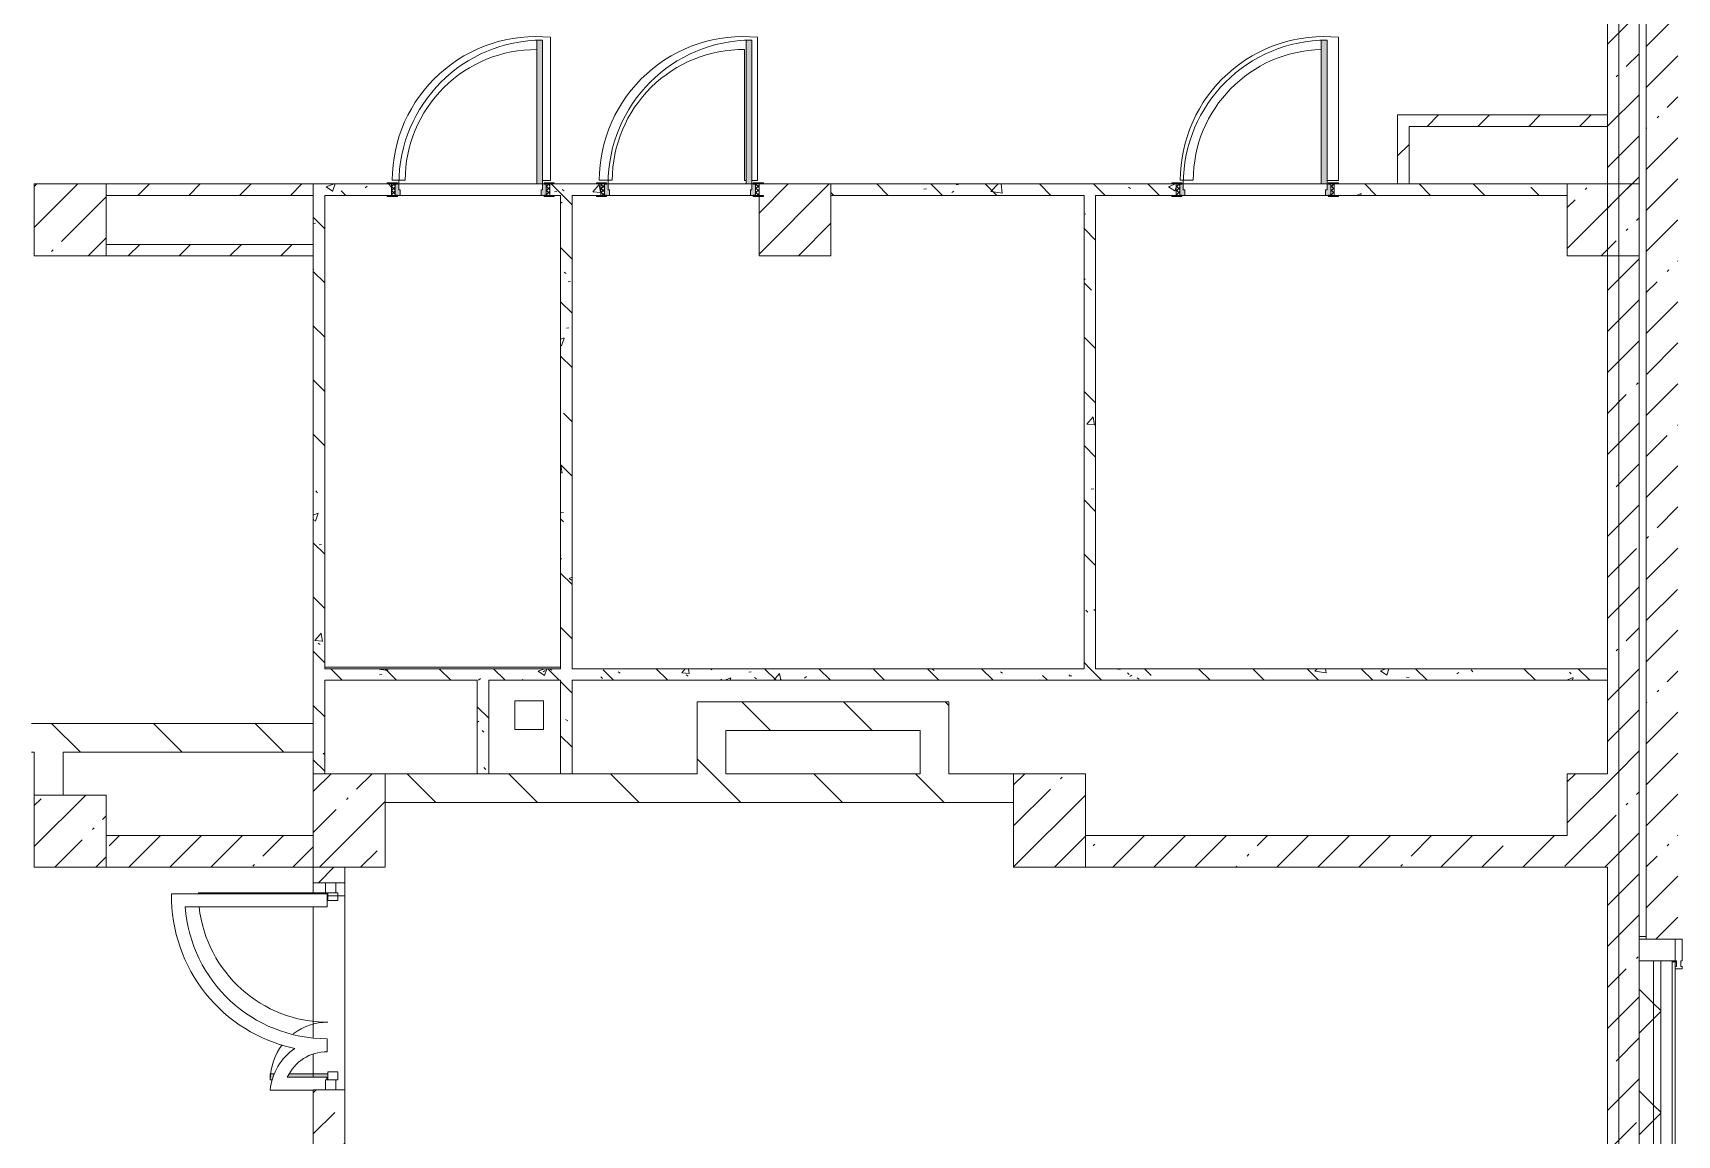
# Model space of a CAD drawing. Header units: millimetres. Extents: x -3245 to 186632, y -8553 to 29000.
# Drawn here: x 133152 to 144587, y 9037 to 16700 of the extents above; entities that cross this region are included whole.
import ezdxf

# ---------------------------------------------------------------- set-up
doc = ezdxf.new("R2010")
doc.units = ezdxf.units.MM
doc.linetypes.add('Осевая', pattern=[3175, 635, -476.25, 1587.5, -476.25])
for name, color, linetype, lineweight, true_color in [('A-DETL-GENF-5', 7, 'Continuous', 5, 0xaaaaaa), ('A-DOOR-2', 7, 'Continuous', 5, 0xaaaaaa), ('A-DOOR-3', 7, 'Continuous', 5, 0xe2e2e2), ('A-DOOR-FRAM-2', 7, 'Continuous', 5, 0xe2e2e2), ('A-DOOR-FRAM-3', 7, 'Continuous', 5, 0xaaaaaa), ('A-FLOR-2', 7, 'Continuous', 5, 0xaaaaaa), ('I-WALL-31', 7, 'Continuous', 5, 0x787878)]:
    doc.layers.add(name, color=color, linetype=linetype, lineweight=lineweight, true_color=true_color)
for name, color, linetype, lineweight in [('A-GLAZ-CWMG-4', 7, 'Continuous', 5), ('A-WALL', 7, 'Continuous', 9), ('A-WALL-7', 7, 'Continuous', 5), ('I-WALL-29', 7, 'Continuous', 5), ('S-COLS-2', 7, 'Continuous', 5), ('Оси', 7, 'Continuous', 9), ('Оси-2', 7, 'Осевая', 9)]:
    doc.layers.add(name, color=color, linetype=linetype, lineweight=lineweight)
pattern_1 = [(45, (59622.45, 0), (-285.1231, 285.1231), []), (45, (59907.57, 0), (-285.1231, 285.1231), [504.031, -100.806, 16.764, -84.042])]
pattern_2 = [(135, (59622.45, 0), (-353.5534, -353.5534), [])]
pattern_3 = [(45, (59622.45, 0), (-353.5534, 353.5534), []), (135, (59622.45, 0), (-353.5534, -353.5534), [])]
pattern_4 = [(135, (59622.45, 0), (-377.1708, -377.1708), [533.4, -88.9, 17.78, -88.9]), (135, (59622.45, 376.94), (-377.1708, -377.1708), []), (50, (59622.45, 0), (637.6445, -55.7866), [66.675, -733.425]), (355, (59622.45, 0), (-123.3494, 668.699), [53.34, -586.74]), (100.451, (59675.6, -4.65), (514.299, 612.908), [56.665, -623.315]), (46.184, (59622.45, 177.8), (948.7764, -147.15), [100.012, -1100.137]), (96.636, (59701.5, 165.5), (830.909, 865.997), [84.998, -934.973]), (351.184, (59622.45, 177.8), (830.918, 865.988), [80.01, -880.11]), (21, (59711.35, 133.35), (530.6506, -357.9283), [66.675, -733.425]), (326, (59711.35, 133.35), (216.308, 644.6585), [53.34, -586.74]), (71.451, (59755.6, 103.5), (746.9596, 286.7243), [56.665, -623.315]), (37.5, (59622.45, 0), (10.81053, 295.9426), [16.764, -562.864, 16.764, -578.866, -588.962]), (37.5, (59622.45, 0), (10.81053, 295.9426), [-1175.258, 16.764, -572.198]), (7.5, (59622.45, 0), (233.8692, 350.6318), [16.764, -322.834, 16.764, -549.529, -224.472]), (7.5, (59622.45, 0), (233.8692, 350.6318), [-905.891, 16.764, -207.708]), (327.5, (59424.2, 0), (474.5678, -20.0513), [16.764, -205.486, 16.764, -676.656, -920.115]), (327.5, (59424.2, 0), (474.5678, -20.0513), [-915.67, 16.764, -903.351]), (317.5, (59335.3, 0), (518.4522, 88.9934), [16.764, -272.161, 16.764, -443.738, -653.415]), (317.5, (59335.3, 0), (518.4522, 88.9934), [-749.427, 16.764, -636.651])]
pattern_5 = [(135, (1751.41, 104.685), (-14.14214, -14.14214), []), (225, (1751.41, 104.685), (14.14214, -14.14214), [])]
pattern_6 = [(45, (-371.384, 104.685), (-14.1421, 14.1421), []), (135, (-371.384, 104.685), (-14.1421, -14.1421), [])]
pattern_7 = [(45, (59622.45, 0), (-176.7767, 176.7767), [])]

# ---------------------------------------------------------------- blocks, each defined once
blk = doc.blocks.new('BSC_Колонна _Прямоугольная - 650х500-23287315-2_4_1_птичка')
at = {"layer": 'S-COLS-2'}
h = blk.add_hatch(dxfattribs=at)
h.set_pattern_fill('FP_163', color=256, style=0, pattern_type=2)
h.set_pattern_definition([(135, (11225, -75730), (-285.1231, -285.1231), []), (135, (11225, -75444.88), (-285.1231, -285.1231), [504.031, -100.806, 16.764, -84.042])])
h.paths.add_polyline_path([(325, 250), (-325, 250), (-325, -250), (325, -250), (325, 111)])
for p, q in [((325, 250), (-325, 250)), ((-325, 250), (-325, -250)), ((325, -250), (325, 250)), ((-325, -250), (325, -250))]:
    blk.add_line(p, q, dxfattribs=at)
blk = doc.blocks.new('BSC_Колонна _Прямоугольная - 500х500-V152-2_4_1_птичка')
at = {"layer": 'S-COLS-2'}
h = blk.add_hatch(dxfattribs=at)
h.set_pattern_fill('FP_164', color=256, style=0, pattern_type=2)
h.set_pattern_definition([(45, (-73790, -11150), (-285.1231, 285.1231), []), (45, (-73504.88, -11150), (-285.1231, 285.1231), [504.031, -100.806, 16.764, -84.042])])
h.paths.add_polyline_path([(-250, -250), (250, -250), (250, 250), (-250, 250), (-250, 71)])
for p, q in [((250, 250), (-250, 250)), ((-250, 250), (-250, -250)), ((250, -250), (250, 250)), ((-250, -250), (250, -250))]:
    blk.add_line(p, q, dxfattribs=at)
blk = doc.blocks.new('BSC_Колонна _Прямоугольная - 500х500-V171-2_4_1_птичка')
at = {"layer": 'S-COLS-2'}
h = blk.add_hatch(dxfattribs=at)
h.set_pattern_fill('FP_178', color=256, style=0, pattern_type=2)
h.set_pattern_definition([(45, (-73790, -15400), (-285.1231, 285.1231), []), (45, (-73504.88, -15400), (-285.1231, 285.1231), [504.031, -100.806, 16.764, -84.042])])
h.paths.add_polyline_path([(-250, -250), (250, -250), (250, 250), (-250, 250)])
for p, q in [((250, 250), (-250, 250)), ((-250, 250), (-250, -250)), ((250, -250), (250, 250)), ((-250, -250), (250, -250))]:
    blk.add_line(p, q, dxfattribs=at)
blk = doc.blocks.new('BSC_Колонна _Прямоугольная - 500х500-V172-2_4_1_птичка')
at = {"layer": 'S-COLS-2'}
h = blk.add_hatch(dxfattribs=at)
h.set_pattern_fill('FP_179', color=256, style=0, pattern_type=2)
h.set_pattern_definition([(45, (-78830, -15400), (-285.1231, 285.1231), []), (45, (-78544.88, -15400), (-285.1231, 285.1231), [504.031, -100.806, 16.764, -84.042])])
h.paths.add_polyline_path([(-250, -250), (250, -250), (250, 250), (-250, 250), (-250, 170), (-220, 170), (-220, 162), (-250, 162)])
for p, q in [((250, 250), (-220, 250)), ((250, -250), (250, 250)), ((-250, 162), (-250, -250)), ((-250, -250), (250, -250))]:
    blk.add_line(p, q, dxfattribs=at)
blk = doc.blocks.new('110_Дверь_СКБ_1Ст_Внутренняя1 - Д-4 _л_ 1100x2100h_су мгн-32399984-2_4_1_птичка')
at = {"layer": 'A-DOOR-2'}
h = blk.add_hatch(dxfattribs=at)
h.set_pattern_fill('FP_159', color=256, style=0, pattern_type=2)
h.set_pattern_definition(pattern_5)
h.paths.add_polyline_path([(562.5, -40), (562.5, 40), (537.5, 40), (537.5, -40)])
at = {"layer": 'A-DOOR-3'}
h = blk.add_hatch(color=256, dxfattribs=at)
h.paths.add_polyline_path([(502.5, -40), (537.5, -40), (537.5, 40), (512.5, 40), (512.5, 0), (502.5, 0)])
h.paths.add_polyline_path([(-477.5, -40), (-477.5, 0), (-487.5, 0), (-487.5, 40), (-512.5, 40), (-512.5, -40)])
at = {"layer": 'A-DOOR-FRAM-2'}
for points in [[(472.5, 40), (512.5, 40), (512.5, 1040), (472.5, 1040), (472.5, 238.6)], [(-497.5, 40), (-497.5, 48), (-567.5, 48), (-567.5, 40)], [(592.5, 40), (592.5, 48), (522.5, 48), (522.5, 40)], [(-497.5, -48), (-497.5, -40), (-567.5, -40), (-567.5, -48)], [(592.5, -48), (592.5, -40), (522.5, -40), (522.5, -48)]]:
    blk.add_hatch(color=256, dxfattribs=at).paths.add_polyline_path(points)
at = {"layer": 'A-DOOR-FRAM-3'}
h = blk.add_hatch(dxfattribs=at)
h.set_pattern_fill('FP_160', color=256, style=0, pattern_type=2)
h.set_pattern_definition(pattern_6)
h.paths.add_polyline_path([(-512.5, -40), (-512.5, 40), (-537.5, 40), (-537.5, -40)])
at = {"layer": 'A-DOOR-2'}
for p, q in [((512.5, 1040), (472.5, 1040)), ((472.5, 1040), (472.5, 40)), ((512.5, 40), (512.5, 1040)), ((472.5, 40), (512.5, 40))]:
    blk.add_line(p, q, dxfattribs=at)
blk.add_arc((512.5, 40), 1000, 90, 180, dxfattribs=at)
at = {"layer": 'A-DOOR-FRAM-3'}
for p, q in [((-497.5, 48), (-567.5, 48)), ((-567.5, 48), (-567.5, 40)), ((-567.5, 40), (-497.5, 40)), ((-512.5, 40), (-537.5, 40)), ((-537.5, 40), (-537.5, -40)), ((-487.5, 40), (-512.5, 40)), ((-512.5, 40), (-512.5, -40)), ((-512.5, -40), (-512.5, 40)), ((-497.5, 40), (-512.5, 40)), ((-512.5, 40), (-512.5, 39)), ((-512.5, 39), (-497.5, 39)), ((-497.5, 40), (-497.5, 48)), ((-497.5, 39), (-497.5, 40)), ((-487.5, 0), (-487.5, 40)), ((-477.5, 0), (-487.5, 0)), ((-477.5, -40), (-477.5, 0)), ((512.5, 0), (502.5, 0)), ((502.5, 0), (502.5, -40)), ((512.5, 40), (512.5, 0)), ((537.5, 40), (512.5, 40)), ((592.5, 48), (522.5, 48)), ((522.5, 48), (522.5, 40)), ((537.5, 40), (522.5, 40)), ((522.5, 40), (522.5, 39)), ((522.5, 40), (592.5, 40)), ((522.5, 39), (537.5, 39)), ((537.5, -40), (537.5, 40)), ((562.5, 40), (537.5, 40)), ((537.5, 40), (537.5, -40)), ((537.5, 39), (537.5, 40)), ((562.5, -40), (562.5, 40)), ((592.5, 40), (592.5, 48)), ((-497.5, -40), (-567.5, -40)), ((-567.5, -40), (-567.5, -48)), ((-567.5, -48), (-497.5, -48)), ((-537.5, -40), (-512.5, -40)), ((-497.5, -39), (-512.5, -39)), ((-512.5, -39), (-512.5, -40)), ((-512.5, -40), (-477.5, -40)), ((-512.5, -40), (-497.5, -40)), ((-497.5, -40), (-497.5, -39)), ((-497.5, -48), (-497.5, -40)), ((502.5, -40), (537.5, -40)), ((537.5, -39), (522.5, -39)), ((522.5, -39), (522.5, -40)), ((522.5, -40), (537.5, -40)), ((592.5, -40), (522.5, -40)), ((522.5, -40), (522.5, -48)), ((522.5, -48), (592.5, -48)), ((537.5, -40), (537.5, -39)), ((537.5, -40), (562.5, -40)), ((592.5, -48), (592.5, -40))]:
    blk.add_line(p, q, dxfattribs=at)
blk = doc.blocks.new('Прямоугольный импост - Импост структурный с накладкой - 190мм-23946641-2_4_1_птичка')
at = {"layer": 'A-GLAZ-CWMG-4'}
for p, q in [((0, 17), (-50, 17)), ((-50, 17), (-50, 0)), ((-50, 0), (-40, 0)), ((-40, 0), (-40, -40)), ((-10, -40), (-10, 0)), ((-10, 0), (0, 0)), ((0, 0), (0, 17)), ((-40, -40), (-50, -40)), ((-50, -40), (-50, -190)), ((0, -40), (-10, -40)), ((0, -190), (0, -40)), ((-50, -190), (0, -190))]:
    blk.add_line(p, q, dxfattribs=at)
blk = doc.blocks.new('110_Дверь_СКБ_1Ст_Внутренняя1 - Д-5 _л_ 1100x2100h_су мгн EIW30-32897889-2_4_1_птичка')
at = {"layer": 'A-DOOR-2'}
h = blk.add_hatch(dxfattribs=at)
h.set_pattern_fill('FP_159', color=256, style=0, pattern_type=2)
h.set_pattern_definition(pattern_5)
h.paths.add_polyline_path([(562.5, -40), (562.5, 40), (537.5, 40), (537.5, -40)])
at = {"layer": 'A-DOOR-3'}
h = blk.add_hatch(color=256, dxfattribs=at)
h.paths.add_polyline_path([(502.5, -40), (537.5, -40), (537.5, 40), (512.5, 40), (512.5, 0), (502.5, 0)])
h.paths.add_polyline_path([(-477.5, -40), (-477.5, 0), (-487.5, 0), (-487.5, 40), (-512.5, 40), (-512.5, -40)])
at = {"layer": 'A-DOOR-FRAM-2'}
for points in [[(472.5, 40), (512.5, 40), (512.5, 1040), (472.5, 1040), (472.5, 238.6)], [(-497.5, 40), (-497.5, 48), (-567.5, 48), (-567.5, 40)], [(592.5, 40), (592.5, 48), (522.5, 48), (522.5, 40)], [(-497.5, -48), (-497.5, -40), (-567.5, -40), (-567.5, -48)], [(592.5, -48), (592.5, -40), (522.5, -40), (522.5, -48)]]:
    blk.add_hatch(color=256, dxfattribs=at).paths.add_polyline_path(points)
at = {"layer": 'A-DOOR-FRAM-3'}
h = blk.add_hatch(dxfattribs=at)
h.set_pattern_fill('FP_160', color=256, style=0, pattern_type=2)
h.set_pattern_definition(pattern_6)
h.paths.add_polyline_path([(-512.5, -40), (-512.5, 40), (-537.5, 40), (-537.5, -40)])
at = {"layer": 'A-DOOR-2'}
for p, q in [((512.5, 1040), (472.5, 1040)), ((472.5, 1040), (472.5, 40)), ((512.5, 40), (512.5, 1040)), ((472.5, 40), (512.5, 40))]:
    blk.add_line(p, q, dxfattribs=at)
blk.add_arc((512.5, 40), 1000, 90, 180, dxfattribs=at)
at = {"layer": 'A-DOOR-FRAM-3'}
for p, q in [((-497.5, 48), (-567.5, 48)), ((-567.5, 48), (-567.5, 40)), ((-567.5, 40), (-497.5, 40)), ((-512.5, 40), (-537.5, 40)), ((-537.5, 40), (-537.5, -40)), ((-487.5, 40), (-512.5, 40)), ((-512.5, 40), (-512.5, -40)), ((-512.5, -40), (-512.5, 40)), ((-497.5, 40), (-512.5, 40)), ((-512.5, 40), (-512.5, 39)), ((-512.5, 39), (-497.5, 39)), ((-497.5, 40), (-497.5, 48)), ((-497.5, 39), (-497.5, 40)), ((-487.5, 0), (-487.5, 40)), ((-477.5, 0), (-487.5, 0)), ((-477.5, -40), (-477.5, 0)), ((512.5, 0), (502.5, 0)), ((502.5, 0), (502.5, -40)), ((512.5, 40), (512.5, 0)), ((537.5, 40), (512.5, 40)), ((592.5, 48), (522.5, 48)), ((522.5, 48), (522.5, 40)), ((537.5, 40), (522.5, 40)), ((522.5, 40), (522.5, 39)), ((522.5, 40), (592.5, 40)), ((522.5, 39), (537.5, 39)), ((537.5, -40), (537.5, 40)), ((562.5, 40), (537.5, 40)), ((537.5, 40), (537.5, -40)), ((537.5, 39), (537.5, 40)), ((562.5, -40), (562.5, 40)), ((592.5, 40), (592.5, 48)), ((-497.5, -40), (-567.5, -40)), ((-567.5, -40), (-567.5, -48)), ((-567.5, -48), (-497.5, -48)), ((-537.5, -40), (-512.5, -40)), ((-497.5, -39), (-512.5, -39)), ((-512.5, -39), (-512.5, -40)), ((-512.5, -40), (-477.5, -40)), ((-512.5, -40), (-497.5, -40)), ((-497.5, -40), (-497.5, -39)), ((-497.5, -48), (-497.5, -40)), ((502.5, -40), (537.5, -40)), ((537.5, -39), (522.5, -39)), ((522.5, -39), (522.5, -40)), ((522.5, -40), (537.5, -40)), ((592.5, -40), (522.5, -40)), ((522.5, -40), (522.5, -48)), ((522.5, -48), (592.5, -48)), ((537.5, -40), (537.5, -39)), ((537.5, -40), (562.5, -40)), ((592.5, -48), (592.5, -40))]:
    blk.add_line(p, q, dxfattribs=at)
blk = doc.blocks.new('BSC_Колонна _Прямоугольная - 650х500-V217-2_4_1_птичка')
at = {"layer": 'S-COLS-2'}
h = blk.add_hatch(dxfattribs=at)
h.set_pattern_fill('FP_215', color=256, style=0, pattern_type=2)
h.set_pattern_definition([(135, (11225, -80600), (-285.1231, -285.1231), []), (135, (11225, -80314.88), (-285.1231, -285.1231), [504.031, -100.806, 16.764, -84.042])])
h.paths.add_polyline_path([(325, 250), (-325, 250), (-325, -250), (325, -250), (325, -121)])
for p, q in [((325, 250), (-325, 250)), ((-325, 250), (-325, -250)), ((325, -250), (325, 250)), ((-325, -250), (325, -250))]:
    blk.add_line(p, q, dxfattribs=at)
blk = doc.blocks.new('Прямоугольный импост - 50 x 70 мм-V260-2_4_1_птичка')
at = {"layer": 'A-GLAZ-CWMG-4'}
for p, q in [((-70, 35), (0, 35)), ((-70, -35), (-70, 35)), ((0, 35), (0, -35)), ((0, -35), (-70, -35))]:
    blk.add_line(p, q, dxfattribs=at)
blk = doc.blocks.new('Дверь_Витражная_остекление_ - ДВН_ДАО_Главный вход_1200 в свету Д-22 _п_-32403398-2_4_1_птичка')
at = {"layer": 'A-DOOR-3'}
blk.add_hatch(color=256, dxfattribs=at).paths.add_polyline_path([(610, 24), (610, 20), (650, 24), (650, 920), (642, 920), (642, 24)])
h = blk.add_hatch(color=256, dxfattribs=at)
h.paths.add_polyline_path([(-650, 408), (-650, 407), (-610, 392), (-610, 420), (-650, 420)])
h.paths.add_polyline_path([(-650, 27), (-650, 20), (-610, 20), (-610, 289), (-633, 302), (-633, 27)])
at = {"layer": 'A-DETL-GENF-5'}
for p, q in [((650, 920), (642, 920)), ((650, 35), (650, 920)), ((-610, 420), (-650, 420)), ((-650, 420), (-650, 407)), ((-610, 392), (-610, 420)), ((-610, 20), (-610, 289)), ((-650, 20), (-610, 20)), ((-595, 20), (-650, 20)), ((-595, -50), (-595, 20)), ((595, -50), (595, 20)), ((595, 20), (650, 20)), ((610, 20), (650, 20)), ((-650, -35), (-650, -50)), ((-650, -50), (-595, -50)), ((650, -50), (595, -50)), ((650, -35), (650, -50))]:
    blk.add_line(p, q, dxfattribs=at)
at = {"layer": 'A-DOOR-2'}
for p, q in [((650, 920), (650, 35)), ((-650, 420), (-650, 407))]:
    blk.add_line(p, q, dxfattribs=at)
for centre, radius, start, end in [((650, 20), 900, 90, 90.5109), ((650, 20), 900, 96.319, 180), ((-650, 20), 400, 52.4742, 90), ((-650, 20), 400, 360, 37.0443)]:
    blk.add_arc(centre, radius, start, end, dxfattribs=at)
blk = doc.blocks.new('Прямоугольный импост - 50 x 70 мм-V252-2_4_1_птичка')
at = {"layer": 'A-GLAZ-CWMG-4'}
for p, q in [((0, 35), (-70, 35)), ((-70, 35), (-70, -35)), ((0, -35), (0, 35)), ((-70, -35), (0, -35))]:
    blk.add_line(p, q, dxfattribs=at)

msp = doc.modelspace()

# ---------------------------------------------------------------- hatches: boundary and pattern name
at = {"layer": 'A-WALL-7'}
h = msp.add_hatch(dxfattribs=at)
h.set_pattern_fill('FP_123', color=256, style=0, pattern_type=2)
h.set_pattern_definition(pattern_3)
h.paths.add_polyline_path([(144322.4, 3450), (144422.4, 3450), (144422.4, 10250), (144322.4, 10250), (144322.4, 3550)])
h = msp.add_hatch(dxfattribs=at)
h.set_pattern_fill('FP_123', color=256, style=0, pattern_type=2)
h.set_pattern_definition(pattern_3)
h.paths.add_polyline_path([(144472.4, 3400), (144472.4, 10250), (144422.4, 10250), (144422.4, 3400)])
at = {"layer": 'I-WALL-29'}
h = msp.add_hatch(dxfattribs=at)
h.set_pattern_fill('FP_131', color=256, style=0, pattern_type=2)
h.set_pattern_definition(pattern_1)
h.paths.add_polyline_path([(144322.4, 15150), (144322.4, 15530), (144102.4, 15530), (144102.4, 15150)])
h.paths.add_polyline_path([(144102.4, 18570), (144322.4, 18570), (144322.4, 18600), (144102.4, 18600)])
h.paths.add_polyline_path([(144102.4, 19100), (144322.4, 19100), (144322.4, 22700), (144102.4, 22700), (144102.4, 19319.3)])
h.paths.add_polyline_path([(144226.6, 23200), (144322.4, 23200), (144322.4, 26600), (144102.4, 26600), (144102.4, 23200)])
h = msp.add_hatch(dxfattribs=at)
h.set_pattern_fill('FP_131', color=256, style=0, pattern_type=2)
h.set_pattern_definition(pattern_1)
h.paths.add_polyline_path([(144102.4, 15530), (144322.4, 15530), (144322.4, 17270), (144102.4, 17270), (144102.4, 15848.6)])
h.paths.add_polyline_path([(144322.4, 18370), (144322.4, 18570), (144102.4, 18570), (144102.4, 18370)])
h = msp.add_hatch(dxfattribs=at)
h.set_pattern_fill('FP_131', color=256, style=0, pattern_type=2)
h.set_pattern_definition(pattern_1)
h.paths.add_polyline_path([(144372.4, 16300), (144592.4, 16300), (144592.4, 17270), (144372.4, 17270), (144372.4, 17005.5)])
h = msp.add_hatch(dxfattribs=at)
h.set_pattern_fill('FP_131', color=256, style=0, pattern_type=2)
h.set_pattern_definition(pattern_1)
h.paths.add_polyline_path([(144592.4, 10400), (144592.4, 16300), (144372.4, 16300), (144372.4, 10400)])
h = msp.add_hatch(dxfattribs=at)
h.set_pattern_fill('FP_135', color=256, style=0, pattern_type=2)
h.set_pattern_definition(pattern_7)
h.paths.add_polyline_path([(142642.4, 15650), (142722.4, 15650), (142722.4, 16130), (142642.4, 16130), (142642.4, 15848.6)])
h = msp.add_hatch(dxfattribs=at)
h.set_pattern_fill('FP_135', color=256, style=0, pattern_type=2)
h.set_pattern_definition(pattern_7)
h.paths.add_polyline_path([(144102.4, 16050), (144102.4, 16130), (142722.4, 16130), (142722.4, 16050), (143811.1, 16050)])
h = msp.add_hatch(dxfattribs=at)
h.set_pattern_fill('FP_135', color=256, style=0, pattern_type=2)
h.set_pattern_definition(pattern_7)
h.paths.add_polyline_path([(135102.4, 15570), (135102.4, 15650), (133662.4, 15650), (133662.4, 15570), (134535.9, 15570)])
h = msp.add_hatch(dxfattribs=at)
h.set_pattern_fill('FP_135', color=256, style=0, pattern_type=2)
h.set_pattern_definition(pattern_7)
h.paths.add_polyline_path([(135102.4, 15150), (135102.4, 15230), (133662.4, 15230), (133662.4, 15150), (134535.9, 15150)])
h = msp.add_hatch(dxfattribs=at)
h.set_pattern_fill('FP_131', color=256, style=0, pattern_type=2)
h.set_pattern_definition(pattern_1)
h.paths.add_polyline_path([(144322.4, 4050), (144322.4, 10900), (144102.4, 10900), (144102.4, 4050)])
h.paths.add_polyline_path([(144102.4, 11550), (144322.4, 11550), (144322.4, 15150), (144102.4, 15150), (144102.4, 12200)])
h = msp.add_hatch(dxfattribs=at)
h.set_pattern_fill('FP_134', color=256, style=0, pattern_type=2)
h.set_pattern_definition(pattern_2)
h.paths.add_polyline_path([(137972.4, 11550), (137972.4, 12050), (137772.4, 12050), (137772.4, 11550)])
h = msp.add_hatch(dxfattribs=at)
h.set_pattern_fill('FP_134', color=256, style=0, pattern_type=2)
h.set_pattern_definition(pattern_2)
h.paths.add_polyline_path([(139322.4, 11850), (139322.4, 12050), (137972.4, 12050), (137972.4, 11850), (138246, 11850)])
h = msp.add_hatch(dxfattribs=at)
h.set_pattern_fill('FP_134', color=256, style=0, pattern_type=2)
h.set_pattern_definition(pattern_2)
h.paths.add_polyline_path([(139522.4, 11550), (139522.4, 12050), (139322.4, 12050), (139322.4, 11550)])
h = msp.add_hatch(dxfattribs=at)
h.set_pattern_fill('FP_134', color=256, style=0, pattern_type=2)
h.set_pattern_definition(pattern_2)
h.paths.add_polyline_path([(128267.4, 11700), (128376.4, 11700), (128376.4, 11900), (128267.4, 11900), (128267.4, 11799.5)])
h.paths.add_polyline_path([(135102.4, 11700), (135102.4, 11900), (133142.4, 11900), (133142.4, 11700), (134535.9, 11700)])
h.paths.add_polyline_path([(129932.4, 11700), (129932.4, 11900), (129856.4, 11900), (129856.4, 11700), (129898.3, 11700)])
h.paths.add_polyline_path([(130452.4, 11700), (130452.4, 11900), (130432.4, 11900), (130432.4, 11700)])
h = msp.add_hatch(dxfattribs=at)
h.set_pattern_fill('FP_134', color=256, style=0, pattern_type=2)
h.set_pattern_definition(pattern_2)
h.paths.add_polyline_path([(137318.4, 11350), (139972.4, 11350), (139972.4, 11550), (135602.4, 11550), (135602.4, 11350), (136390.9, 11350)])
h = msp.add_hatch(dxfattribs=at)
h.set_pattern_fill('FP_131', color=256, style=0, pattern_type=2)
h.set_pattern_definition(pattern_1)
h.paths.add_polyline_path([(134535.9, 10900), (135102.4, 10900), (135102.4, 11120), (133662.4, 11120), (133662.4, 10900)])
h = msp.add_hatch(dxfattribs=at)
h.set_pattern_fill('FP_131', color=256, style=0, pattern_type=2)
h.set_pattern_definition(pattern_1)
h.paths.add_polyline_path([(143822.4, 10900), (143822.4, 11120), (140472.4, 11120), (140472.4, 10900), (143811.1, 10900)])
h = msp.add_hatch(dxfattribs=at)
h.set_pattern_fill('FP_131', color=256, style=0, pattern_type=2)
h.set_pattern_definition(pattern_1)
h.paths.add_polyline_path([(135102.4, 7900), (135322.4, 7900), (135322.4, 9352.3), (135102.4, 9352.3), (135102.4, 8200)])
h.paths.add_polyline_path([(135102.4, 10792.3), (135322.4, 10792.3), (135322.4, 10900), (135102.4, 10900)])
at = {"layer": 'I-WALL-31'}
h = msp.add_hatch(dxfattribs=at)
h.set_pattern_fill('FP_142', color=256, style=0, pattern_type=2)
h.set_pattern_definition(pattern_4)
h.paths.add_polyline_path([(135182.4, 11550), (135182.4, 15650), (135102.4, 15650), (135102.4, 11550)])
h = msp.add_hatch(dxfattribs=at)
h.set_pattern_fill('FP_142', color=256, style=0, pattern_type=2)
h.set_pattern_definition(pattern_4)
h.paths.add_polyline_path([(140542.3, 15570), (141102.4, 15570), (141102.4, 15650), (138702.4, 15650), (138702.4, 15570), (140462.3, 15570)])
h.paths.add_polyline_path([(143822.4, 15570), (143822.4, 15650), (142202.4, 15650), (142202.4, 15570), (143811.1, 15570)])
h.paths.add_polyline_path([(136902.3, 15570), (137102.4, 15570), (137102.4, 15650), (136747.3, 15650), (136747.3, 15570), (136822.3, 15570)])
h.paths.add_polyline_path([(135647.3, 15570), (135647.3, 15650), (135182.4, 15650), (135182.4, 15570), (135617.3, 15570)])
h = msp.add_hatch(dxfattribs=at)
h.set_pattern_fill('FP_142', color=256, style=0, pattern_type=2)
h.set_pattern_definition(pattern_4)
h.paths.add_polyline_path([(136902.3, 11550), (136902.3, 15570), (136822.3, 15570), (136822.3, 11550)])
h = msp.add_hatch(dxfattribs=at)
h.set_pattern_fill('FP_142', color=256, style=0, pattern_type=2)
h.set_pattern_definition(pattern_4)
h.paths.add_polyline_path([(140542.3, 12280), (140542.3, 15570), (140462.3, 15570), (140462.3, 12280)])
h = msp.add_hatch(dxfattribs=at)
h.set_pattern_fill('FP_142', color=256, style=0, pattern_type=2)
h.set_pattern_definition(pattern_4)
h.paths.add_polyline_path([(136822.3, 12200), (136822.3, 12280), (135182.4, 12280), (135182.4, 12200), (136390.9, 12200)])
h = msp.add_hatch(dxfattribs=at)
h.set_pattern_fill('FP_142', color=256, style=0, pattern_type=2)
h.set_pattern_definition(pattern_4)
h.paths.add_polyline_path([(144102.4, 12200), (144102.4, 12280), (136902.3, 12280), (136902.3, 12200), (143811.1, 12200)])
h = msp.add_hatch(dxfattribs=at)
h.set_pattern_fill('FP_142', color=256, style=0, pattern_type=2)
h.set_pattern_definition(pattern_4)
h.paths.add_polyline_path([(136322.3, 11550), (136322.3, 12200), (136242.3, 12200), (136242.3, 11550)])
at = {"layer": 'S-COLS-2'}
h = msp.add_hatch(dxfattribs=at)
h.set_pattern_fill('FP_131', color=256, style=0, pattern_type=2)
h.set_pattern_definition(pattern_1)
h.paths.add_polyline_path([(144322.4, 15150), (144322.4, 15650), (143822.4, 15650), (143822.4, 15150)])
h = msp.add_hatch(dxfattribs=at)
h.set_pattern_fill('FP_131', color=256, style=0, pattern_type=2)
h.set_pattern_definition(pattern_1)
h.paths.add_polyline_path([(144102.4, 10900), (144322.4, 10900), (144322.4, 11550), (143822.4, 11550), (143822.4, 10900)])

# ---------------------------------------------------------------- linework, layer by layer
at = {"layer": 'A-FLOR-2'}
for p, q in [((136751.5, 15674.2), (136751.5, 16669.2)), ((138101.5, 16584.1), (138101.5, 15674.2)), ((138191.5, 15674.2), (138191.5, 16669.2)), ((142231.5, 15674.2), (142231.5, 16669.2)), ((135651.5, 15675.2), (135741.5, 15675.2)), ((136697.3, 15674.2), (136751.5, 15674.2)), ((137091.5, 15675.2), (137181.5, 15675.2)), ((138101.5, 15674.2), (138112.4, 15674.2)), ((138152.4, 15674.2), (138191.5, 15674.2)), ((141131.5, 15675.2), (141221.5, 15675.2)), ((142152.4, 15674.2), (142231.5, 15674.2)), ((136657.3, 15650), (135697.3, 15650)), ((135182.3, 12291), (136822.3, 12291)), ((136503, 12057), (136703, 12057)), ((136503, 11857), (136503, 12057)), ((136703, 12057), (136703, 11857)), ((136703, 11857), (136503, 11857)), ((135102.4, 10714.4), (135102.4, 10792.3)), ((135322.4, 10792.3), (135322.4, 10700)), ((135199.4, 10714.4), (134116.8, 10714.4)), ((135199.4, 10624.7), (135199.4, 10714.4)), ((135322.4, 10700), (135199.4, 10700)), ((134211.8, 10624.7), (135199.4, 10624.7)), ((144322.4, 10417.9), (144372.4, 10417.9)), ((135199.4, 9617.4), (135199.4, 9707)), ((135196.4, 9439.5), (134921.5, 9439.5)), ((135196.4, 9422.3), (135196.4, 9439.5)), ((134802.4, 9350.1), (135102.4, 9350.1))]:
    msp.add_line(p, q, dxfattribs=at)
for centre, radius, start, end in [((136651.5, 15674.2), 1000, 84.26083, 179.9427), ((136651.5, 15674.2), 910, 89.63868, 179.93704), ((138091.5, 15674.2), 1000, 84.26083, 179.9427), ((138091.5, 15674.2), 910, 89.37036, 179.93704), ((142131.5, 15674.2), 1000, 84.26083, 179.9427), ((142131.5, 15674.2), 910, 91.20322, 179.93704), ((135195.6, 10696.2), 1079, 179.03315, 258.2109), ((135199.4, 10697.3), 990.3, 184.20575, 270), ((135195.6, 9312.2), 395, 123.92463, 174.49945), ((135199.4, 9311.2), 306.2, 90, 155.21522)]:
    msp.add_arc(centre, radius, start, end, dxfattribs=at)
at = {"layer": 'A-WALL'}
for p, q in [((144102.4, 16130), (144102.4, 16050)), ((135102.4, 15570), (135102.4, 15650)), ((142642.4, 15650), (142722.4, 15650)), ((135102.4, 15150), (135102.4, 15230)), ((144102.4, 12200), (144102.4, 12280)), ((144102.4, 12280), (144102.4, 12200)), ((136242.3, 11550), (136322.3, 11550)), ((136822.3, 11550), (136902.3, 11550)), ((144322.4, 10250), (144572.4, 10250)), ((144422.4, 3450), (144422.4, 10250)), ((144472.4, 3400), (144472.4, 10250)), ((144552.4, 3320), (144552.4, 10250)), ((144552.4, 10247), (144572.4, 10247)), ((144572.4, 10242), (144552.4, 10242))]:
    msp.add_line(p, q, dxfattribs=at)
at = {"layer": 'A-WALL-7'}
for p, q in [((144372.4, 10400), (144322.4, 10400)), ((144572.4, 3300), (144572.4, 10400)), ((144582.4, 10242), (144572.4, 10242))]:
    msp.add_line(p, q, dxfattribs=at)
at = {"layer": 'I-WALL-29'}
for p, q in [((144372.4, 17270), (144372.4, 16100)), ((144102.4, 17240), (144102.4, 16130)), ((144322.4, 11550), (144322.4, 17240)), ((142642.4, 16130), (142642.4, 15650)), ((144102.4, 16130), (142642.4, 16130)), ((142722.4, 15650), (142722.4, 16050)), ((142722.4, 16050), (144102.4, 16050)), ((144102.4, 16050), (144102.4, 12280)), ((144372.4, 16100), (144372.4, 10400)), ((135617.3, 15650), (133662.4, 15650)), ((133662.4, 15570), (135102.4, 15570)), ((135102.4, 15570), (135102.4, 15230)), ((135182.4, 12280), (135182.4, 15570)), ((135182.4, 15570), (135617.3, 15570)), ((135697.3, 15650), (136657.3, 15650)), ((136687.3, 15570), (135707.3, 15570)), ((137072.4, 15650), (136777.3, 15650)), ((136777.3, 15570), (136822.3, 15570)), ((136822.3, 15570), (136822.3, 12280)), ((136902.3, 15570), (137072.4, 15570)), ((136902.3, 12280), (136902.3, 15570)), ((137152.4, 15650), (138112.4, 15650)), ((138142.4, 15570), (137162.4, 15570)), ((141072.4, 15650), (138702.4, 15650)), ((138702.4, 15570), (140462.3, 15570)), ((140462.3, 15570), (140462.3, 12280)), ((140542.3, 15570), (141072.4, 15570)), ((140542.3, 12280), (140542.3, 15570)), ((141152.4, 15650), (142112.4, 15650)), ((142142.4, 15570), (141162.4, 15570)), ((142642.4, 15650), (142232.4, 15650)), ((142232.4, 15570), (143822.4, 15570)), ((143822.4, 15650), (142722.4, 15650)), ((143822.4, 15570), (143822.4, 15650)), ((135102.4, 15230), (133662.4, 15230)), ((133662.4, 15150), (135102.4, 15150)), ((135102.4, 15150), (135102.4, 11550)), ((136822.3, 12280), (135182.4, 12280)), ((140462.3, 12280), (136902.3, 12280)), ((144102.4, 12280), (140542.3, 12280)), ((135182.4, 11550), (135182.4, 12200)), ((135182.4, 12200), (136242.3, 12200)), ((136242.3, 12200), (136242.3, 11550)), ((136322.3, 12200), (136822.3, 12200)), ((136322.3, 11550), (136322.3, 12200)), ((136822.3, 12200), (136822.3, 11550)), ((136902.3, 11550), (136902.3, 12200)), ((136902.3, 12200), (144102.4, 12200)), ((144102.4, 12200), (144102.4, 11550)), ((137772.4, 12050), (137772.4, 11550)), ((139522.4, 12050), (137772.4, 12050)), ((139522.4, 11550), (139522.4, 12050)), ((135102.4, 11900), (133142.4, 11900)), ((137972.4, 11550), (137972.4, 11850)), ((137972.4, 11850), (139322.4, 11850)), ((139322.4, 11850), (139322.4, 11550)), ((133162.4, 11700), (133142.4, 11700)), ((133162.4, 11700), (133162.4, 11400)), ((133362.4, 11700), (135102.4, 11700)), ((133362.4, 11400), (133362.4, 11700)), ((136242.3, 11550), (135602.4, 11550)), ((136822.3, 11550), (136322.3, 11550)), ((137772.4, 11550), (136902.3, 11550)), ((139322.4, 11550), (137972.4, 11550)), ((139972.4, 11550), (139522.4, 11550)), ((135602.4, 11350), (139972.4, 11350)), ((135102.4, 11120), (133662.4, 11120)), ((143822.4, 11120), (140472.4, 11120)), ((133662.4, 10900), (135102.4, 10900)), ((135102.4, 10900), (135102.4, 10792.3)), ((135322.4, 4050), (135322.4, 10900)), ((140472.4, 10900), (143822.4, 10900)), ((144102.4, 10900), (144102.4, 4050)), ((144322.4, 4050), (144322.4, 10900)), ((135102.4, 10792.3), (135322.4, 10792.3)), ((135102.4, 9712.2), (135102.4, 10624.7)), ((144372.4, 10400), (144592.4, 10400)), ((135102.4, 9439.5), (135102.4, 9600.4)), ((135102.4, 9352.3), (135102.4, 8280)), ((135322.4, 9352.3), (135102.4, 9352.3))]:
    msp.add_line(p, q, dxfattribs=at)
at = {"layer": 'S-COLS-2'}
for p, q in [((144322.4, 15650), (143822.4, 15650)), ((143822.4, 15650), (143822.4, 15150)), ((144322.4, 15150), (144322.4, 15650)), ((143822.4, 15150), (144322.4, 15150)), ((144102.4, 11550), (143822.4, 11550)), ((143822.4, 11550), (143822.4, 11120)), ((144322.4, 10900), (144322.4, 11550)), ((143822.4, 10900), (144102.4, 10900))]:
    msp.add_line(p, q, dxfattribs=at)
at = {"layer": 'Оси'}
for p, q in [((144182.4, 10029.8), (144182.4, 21915.1)), ((144182.4, -1906.3), (144182.4, 9979))]:
    msp.add_line(p, q, dxfattribs=at)
at = {"layer": 'Оси-2'}
msp.add_line((144182.4, 9979), (144182.4, 10029.8), dxfattribs=at)

# ---------------------------------------------------------------- block references
at = {"layer": 'A-DOOR-2'}
for name, p in [('110_Дверь_СКБ_1Ст_Внутренняя1 - Д-5 _л_ 1100x2100h_су мгн EIW30-32897889-2_4_1_птичка', (136184.8, 15610)), ('110_Дверь_СКБ_1Ст_Внутренняя1 - Д-4 _л_ 1100x2100h_су мгн-32399984-2_4_1_птичка', (137639.9, 15610)), ('110_Дверь_СКБ_1Ст_Внутренняя1 - Д-4 _л_ 1100x2100h_су мгн-32399984-2_4_1_птичка', (141639.9, 15610))]:
    msp.add_blockref(name, p, dxfattribs=at)
at = {"layer": 'A-DOOR-2', "rotation": 89.99999999999997}
msp.add_blockref('Дверь_Витражная_остекление_ - ДВН_ДАО_Главный вход_1200 в свету Д-22 _п_-32403398-2_4_1_птичка', (135223.4, 10072.3), dxfattribs=at)
at = {"layer": 'A-GLAZ-CWMG-4', "extrusion": (0, 0, -1), "rotation": 90.00000000000004}
msp.add_blockref('Прямоугольный импост - 50 x 70 мм-V260-2_4_1_птичка', (-135223.4, 10792.3), dxfattribs=at)
at = {"layer": 'A-GLAZ-CWMG-4'}
for name, p, rotation in [('Прямоугольный импост - Импост структурный с накладкой - 190мм-23946641-2_4_1_птичка', (144572.4, 10210), 180), ('Прямоугольный импост - 50 x 70 мм-V252-2_4_1_птичка', (135223.4, 9352.3), 269.9999999999999)]:
    msp.add_blockref(name, p, dxfattribs=dict(at, rotation=rotation))
at = {"layer": 'S-COLS-2'}
for name, p in [('BSC_Колонна _Прямоугольная - 500х500-V171-2_4_1_птичка', (133412.4, 15400)), ('BSC_Колонна _Прямоугольная - 500х500-V172-2_4_1_птичка', (138452.4, 15400)), ('BSC_Колонна _Прямоугольная - 500х500-V152-2_4_1_птичка', (133412.4, 11150))]:
    msp.add_blockref(name, p, dxfattribs=at)
at = {"layer": 'S-COLS-2', "rotation": 270.0000000000007}
for name, p in [('BSC_Колонна _Прямоугольная - 650х500-23287315-2_4_1_птичка', (135352.4, 11225)), ('BSC_Колонна _Прямоугольная - 650х500-V217-2_4_1_птичка', (140222.4, 11225))]:
    msp.add_blockref(name, p, dxfattribs=at)

doc.saveas('drawing.dxf')
